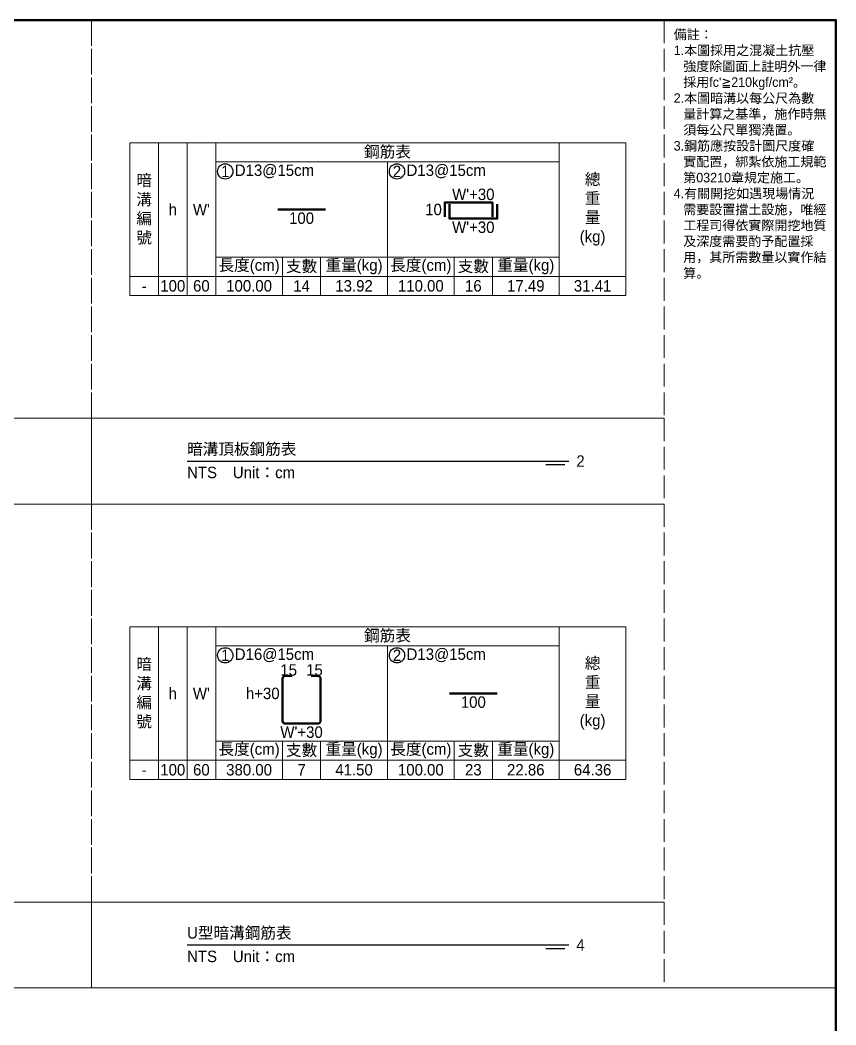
# Model space of a CAD drawing. Extents: x -3420 to 2030, y -3892 to 566.
# Drawn here: x -428 to 0, y -526 to 0 of the extents above; entities that cross this region are included whole.
import ezdxf

# ---------------------------------------------------------------- set-up
doc = ezdxf.new("R2010")
doc.units = 0
doc.header["$MEASUREMENT"] = 0
doc.linetypes.add('ACAD_ISO02W100', pattern=[15, 12, -3])
for name, color, linetype, lineweight in [('一、1.基本-圖框', 7, 'Continuous', 20), ('一、3.基本-變更', 1, 'Continuous', 50), ('二、5.繪圖-鋼筋', 60, 'Continuous', 50)]:
    doc.layers.add(name, color=color, linetype=linetype, lineweight=lineweight)
doc.layers.add('一、4.基本-隱藏', color=9, linetype='ACAD_ISO02W100', lineweight=20, plot=False)
doc.layers.add('三、1.文字-說明文字', color=2, linetype='Continuous')
doc.layers.add('三、3.文字-註解文字', color=2, linetype='Continuous')
doc.styles.add('次圖名(詳圖)', font='MS PGothic.ttf', dxfattribs={"height": 6})
doc.styles.add('註解文字(詳圖)', font='MS PGothic.ttf', dxfattribs={"height": 5})

msp = doc.modelspace()

# ---------------------------------------------------------------- linework, layer by layer
at = {"layer": '一、1.基本-圖框'}
for points in [[(-370, -134.25), (-355, -134.25), (-355, -64.25), (-370, -64.25)], [(-355, -134.25), (-340, -134.25), (-340, -64.25), (-355, -64.25)], [(-340, -134.25), (-325, -134.25), (-325, -64.25), (-340, -64.25)], [(-325, -74.25), (-145, -74.25), (-145, -64.25), (-325, -64.25)], [(-110, -134.25), (-145, -134.25), (-145, -64.25), (-110, -64.25)], [(-325, -74.25), (-235, -74.25), (-235, -124.25), (-325, -124.25)], [(-235, -74.25), (-145, -74.25), (-145, -124.25), (-235, -124.25)], [(-325, -124.25), (-290, -124.25), (-290, -134.25), (-325, -134.25)], [(-290, -124.25), (-270, -124.25), (-270, -134.25), (-290, -134.25)], [(-270, -124.25), (-235, -124.25), (-235, -134.25), (-270, -134.25)], [(-235, -124.25), (-200, -124.25), (-200, -134.25), (-235, -134.25)], [(-200, -124.25), (-180, -124.25), (-180, -134.25), (-200, -134.25)], [(-180, -124.25), (-145, -124.25), (-145, -134.25), (-180, -134.25)], [(-370, -134.25), (-355, -134.25), (-355, -144.25), (-370, -144.25)], [(-355, -134.25), (-340, -134.25), (-340, -144.25), (-355, -144.25)], [(-340, -134.25), (-325, -134.25), (-325, -144.25), (-340, -144.25)], [(-325, -134.25), (-290, -134.25), (-290, -144.25), (-325, -144.25)], [(-290, -134.25), (-270, -134.25), (-270, -144.25), (-290, -144.25)], [(-270, -134.25), (-235, -134.25), (-235, -144.25), (-270, -144.25)], [(-235, -134.25), (-200, -134.25), (-200, -144.25), (-235, -144.25)], [(-200, -134.25), (-180, -134.25), (-180, -144.25), (-200, -144.25)], [(-180, -134.25), (-145, -134.25), (-145, -144.25), (-180, -144.25)], [(-145, -134.25), (-110, -134.25), (-110, -144.25), (-145, -144.25)], [(-370, -387.75), (-355, -387.75), (-355, -317.75), (-370, -317.75)], [(-355, -387.75), (-340, -387.75), (-340, -317.75), (-355, -317.75)], [(-340, -387.75), (-325, -387.75), (-325, -317.75), (-340, -317.75)], [(-325, -327.75), (-145, -327.75), (-145, -317.75), (-325, -317.75)], [(-110, -387.75), (-145, -387.75), (-145, -317.75), (-110, -317.75)], [(-325, -327.75), (-235, -327.75), (-235, -377.75), (-325, -377.75)], [(-235, -327.75), (-145, -327.75), (-145, -377.75), (-235, -377.75)], [(-325, -377.75), (-290, -377.75), (-290, -387.75), (-325, -387.75)], [(-290, -377.75), (-270, -377.75), (-270, -387.75), (-290, -387.75)], [(-270, -377.75), (-235, -377.75), (-235, -387.75), (-270, -387.75)], [(-235, -377.75), (-200, -377.75), (-200, -387.75), (-235, -387.75)], [(-200, -377.75), (-180, -377.75), (-180, -387.75), (-200, -387.75)], [(-180, -377.75), (-145, -377.75), (-145, -387.75), (-180, -387.75)], [(-370, -387.75), (-355, -387.75), (-355, -397.75), (-370, -397.75)], [(-355, -387.75), (-340, -387.75), (-340, -397.75), (-355, -397.75)], [(-340, -387.75), (-325, -387.75), (-325, -397.75), (-340, -397.75)], [(-325, -387.75), (-290, -387.75), (-290, -397.75), (-325, -397.75)], [(-290, -387.75), (-270, -387.75), (-270, -397.75), (-290, -397.75)], [(-270, -387.75), (-235, -387.75), (-235, -397.75), (-270, -397.75)], [(-235, -387.75), (-200, -387.75), (-200, -397.75), (-235, -397.75)], [(-200, -387.75), (-180, -387.75), (-180, -397.75), (-200, -397.75)], [(-180, -387.75), (-145, -387.75), (-145, -397.75), (-180, -397.75)], [(-145, -387.75), (-110, -387.75), (-110, -397.75), (-145, -397.75)]]:
    msp.add_lwpolyline(points, close=True, dxfattribs=at)
at = {"layer": '一、3.基本-變更'}
msp.add_lwpolyline([(-3420, 0), (0, 0), (0, -1164), (-3420, -1164)], close=True, dxfattribs=at)
at = {"layer": '一、4.基本-隱藏'}
for points in [[(-780, 0), (0, 0), (0, -507), (-780, -507)], [(-780, 0), (-390, 0), (-390, -208.5), (-780, -208.5)], [(-390, 0), (-90, 0), (-90, -208.5), (-390, -208.5)], [(-780, -208.5), (-390, -208.5), (-390, -253.5), (-780, -253.5)], [(-390, -208.5), (-90, -208.5), (-90, -253.5), (-390, -253.5)], [(-780, -253.5), (-390, -253.5), (-390, -462), (-780, -462)], [(-390, -253.5), (-90, -253.5), (-90, -462), (-390, -462)], [(-780, -462), (-390, -462), (-390, -507), (-780, -507)], [(-390, -462), (-90, -462), (-90, -507), (-390, -507)]]:
    msp.add_lwpolyline(points, close=True, dxfattribs=at)
msp.add_lwpolyline([(-780, -507), (0, -507)], dxfattribs=at)
at = {"layer": '三、3.文字-註解文字'}
for points in [[(-340, -231), (-140, -231)], [(-142, -233), (-152, -233)], [(-340, -484.5), (-140, -484.5)], [(-142, -486.5), (-152, -486.5)]]:
    msp.add_lwpolyline(points, dxfattribs=at)
for centre in [(-320, -79.25), (-230, -79.25), (-320, -332.75), (-230, -332.75)]:
    msp.add_circle(centre, 4, dxfattribs=at)
at = {"layer": '二、5.繪圖-鋼筋'}
for points in [[(-292.5, -99.25), (-267.5, -99.25)], [(-205, -103), (-205, -95.5), (-180, -95.5), (-180, -103)], [(-202.5, -96.5), (-202.5, -104), (-177.5, -104), (-177.5, -96.5)], [(-202.5, -352.75), (-177.5, -352.75)]]:
    msp.add_lwpolyline(points, dxfattribs=at)
msp.add_lwpolyline([(-285, -343.5), (-288.5, -343.5, 0.4142136), (-290, -345), (-290, -367, 0.4142136), (-288.5, -368.5), (-271.5, -368.5, 0.4142136), (-270, -367), (-270, -345, 0.4142136), (-271.5, -343.5), (-275, -343.5)], format="xyb", dxfattribs=at)

# ---------------------------------------------------------------- texts
at = {"layer": '一、1.基本-圖框', "char_height": 6, "attachment_point": 5, "style": '註解文字(詳圖)'}
for s, width, insert in [('{\\fMS PGothic|b0|i0|c128|p34;鋼筋表}', 94.24964, (-235, -69.25)), ('暗{\\fMS PGothic|b0|i0|c128|p34;溝編號}', 12.98354, (-362.5, -99.25)), ('{\\fMS PGothic|b0|i0|c128|p34;總重量(kg)}', 6, (-127.5, -99.25)), ('{\\fMS PGothic|b0|i0|c128|p34;h}', 12.98354, (-347.5, -99.25)), ("W'", 22.32258, (-332.5, -99.25)), ('{\\fMS PGothic|b0|i0|c128|p34;長度(cm)}', 35.02324, (-307.5, -129.25)), ('{\\fMS PGothic|b0|i0|c128|p34;支數}', 19.27354, (-280, -129.25)), ('{\\fMS PGothic|b0|i0|c128|p34;重量(kg)}', 30.27214, (-252.5, -129.25)), ('{\\fMS PGothic|b0|i0|c128|p34;長度(cm)}', 35.02324, (-217.5, -129.25)), ('{\\fMS PGothic|b0|i0|c128|p34;支數}', 19.27354, (-190, -129.25)), ('{\\fMS PGothic|b0|i0|c128|p34;重量(kg)}', 30.27214, (-162.5, -129.25)), ('{\\fMS PGothic|b0|i0|c128|p34;鋼筋表}', 94.24964, (-235, -322.75)), ('暗{\\fMS PGothic|b0|i0|c128|p34;溝編號}', 12.98354, (-362.5, -352.75)), ('{\\fMS PGothic|b0|i0|c128|p34;總重量(kg)}', 6, (-127.5, -352.75)), ('{\\fMS PGothic|b0|i0|c128|p34;h}', 12.98354, (-347.5, -352.75)), ("W'", 22.32258, (-332.5, -352.75)), ('{\\fMS PGothic|b0|i0|c128|p34;長度(cm)}', 35.02324, (-307.5, -382.75)), ('{\\fMS PGothic|b0|i0|c128|p34;支數}', 19.27354, (-280, -382.75)), ('{\\fMS PGothic|b0|i0|c128|p34;重量(kg)}', 30.27214, (-252.5, -382.75)), ('{\\fMS PGothic|b0|i0|c128|p34;長度(cm)}', 35.02324, (-217.5, -382.75)), ('{\\fMS PGothic|b0|i0|c128|p34;支數}', 19.27354, (-190, -382.75)), ('{\\fMS PGothic|b0|i0|c128|p34;重量(kg)}', 30.27214, (-162.5, -382.75))]:
    msp.add_mtext_dynamic_manual_height_columns(s, width=width, gutter_width=30, heights=[0], dxfattribs=dict(at, insert=insert))
at = {"layer": '三、1.文字-說明文字', "insert": (-85, -5), "char_height": 5, "attachment_point": 1, "style": '註解文字(詳圖)'}
msp.add_mtext_dynamic_manual_height_columns("{\\fMS PGothic|b0|i0|c128|p34;備註：\\P\\pi-5,l5;1.本圖採用之混凝土抗壓強度除圖面上註明外一律採用fc'≧210kgf/cm²。\\P2.本圖暗溝以每公尺為數量計算之基準，施作時無須每公尺單獨澆置。\\P3.鋼筋應按設計圖尺度確實配置，綁紮依施工規範第03210章規定施工。\\P4.有關開挖如遇現場情況需要設置擋土設施，唯經工程司得依實際開挖地質及深度需要酌予配置採用，其所需數量以實作結算。}", width=80, gutter_width=30, heights=[0], dxfattribs=at)
at = {"layer": '三、3.文字-註解文字', "char_height": 6}
for s, width, gutter_width, insert, attachment_point, style in [('1', 8.38231, 30, (-320, -79.25), 5, '註解文字(詳圖)'), ('D13@15cm', 6.06582, 30, (-315, -79.25), 4, '註解文字(詳圖)'), ('2', 8.38231, 30, (-230, -79.25), 5, '註解文字(詳圖)'), ('{\\fMS PGothic|b0|i0|c128|p34;D1}3{\\fMS PGothic|b0|i0|c128|p34;@}1{\\fMS PGothic|b0|i0|c128|p34;5cm}', 6.06582, 30, (-225, -79.25), 4, '註解文字(詳圖)'), ('100', 9.06048, 30, (-347.5, -139.25), 5, '註解文字(詳圖)'), ('6{\\fMS PGothic|b0|i0|c128|p34;0}', 9.06048, 30, (-332.5, -139.25), 5, '註解文字(詳圖)'), ('100.00', 9.06048, 30, (-307.5, -139.25), 5, '註解文字(詳圖)'), ('{\\fMS PGothic|b0|i0|c128|p34;1}4', 9.06048, 30, (-280, -139.25), 5, '註解文字(詳圖)'), ('13.92', 9.06048, 30, (-252.5, -139.25), 5, '註解文字(詳圖)'), ('{\\fMS PGothic|b0|i0|c128|p34;1}1{\\fMS PGothic|b0|i0|c128|p34;0.00}', 9.06048, 30, (-217.5, -139.25), 5, '註解文字(詳圖)'), ('16', 9.06048, 30, (-190, -139.25), 5, '註解文字(詳圖)'), ('17.49', 9.06048, 30, (-162.5, -139.25), 5, '註解文字(詳圖)'), ('31.41', 9.06048, 30, (-127.5, -139.25), 5, '註解文字(詳圖)'), ('-', 9.06048, 30, (-362.5, -139.25), 5, '註解文字(詳圖)'), ('暗{\\fMS PGothic|b0|i0|c128|p34;溝}頂板鋼筋表', 134.12151, 15, (-340, -225), 4, '次圖名(詳圖)'), ('2', 3, 15, (-136, -231), 4, '次圖名(詳圖)'), ('NTS{\\fMS PGothic|b0|i0|c128|p34;^IUnit：cm}', 136.03259, 15, (-340, -237), 4, '次圖名(詳圖)'), ('1', 8.38231, 30, (-320, -332.75), 5, '註解文字(詳圖)'), ('{\\fMS PGothic|b0|i0|c128|p34;D1}6{\\fMS PGothic|b0|i0|c128|p34;@15cm}', 6.06582, 30, (-315, -332.75), 4, '註解文字(詳圖)'), ('2', 8.38231, 30, (-230, -332.75), 5, '註解文字(詳圖)'), ('{\\fMS PGothic|b0|i0|c128|p34;D1}3{\\fMS PGothic|b0|i0|c128|p34;@}1{\\fMS PGothic|b0|i0|c128|p34;5cm}', 6.06582, 30, (-225, -332.75), 4, '註解文字(詳圖)'), ('-', 9.06048, 30, (-362.5, -392.75), 5, '註解文字(詳圖)'), ('100', 9.06048, 30, (-347.5, -392.75), 5, '註解文字(詳圖)'), ('6{\\fMS PGothic|b0|i0|c128|p34;0}', 9.06048, 30, (-332.5, -392.75), 5, '註解文字(詳圖)'), ('{\\fMS PGothic|b0|i0|c128|p34;3}8{\\fMS PGothic|b0|i0|c128|p34;0.00}', 9.06048, 30, (-307.5, -392.75), 5, '註解文字(詳圖)'), ('7', 9.06048, 30, (-280, -392.75), 5, '註解文字(詳圖)'), ('41.50', 9.06048, 30, (-252.5, -392.75), 5, '註解文字(詳圖)'), ('{\\fMS PGothic|b0|i0|c128|p34;100}.00', 9.06048, 30, (-217.5, -392.75), 5, '註解文字(詳圖)'), ('23', 9.06048, 30, (-190, -392.75), 5, '註解文字(詳圖)'), ('22.86', 9.06048, 30, (-162.5, -392.75), 5, '註解文字(詳圖)'), ('64.36', 9.06048, 30, (-127.5, -392.75), 5, '註解文字(詳圖)'), ('U型暗溝鋼筋表', 134.12151, 15, (-340, -478.5), 4, '次圖名(詳圖)'), ('4', 3, 15, (-136, -484.5), 4, '次圖名(詳圖)'), ('NTS{\\fMS PGothic|b0|i0|c128|p34;^IUnit：cm}', 136.03259, 15, (-340, -490.5), 4, '次圖名(詳圖)')]:
    msp.add_mtext_dynamic_manual_height_columns(s, width=width, gutter_width=gutter_width, heights=[0], dxfattribs=dict(at, insert=insert, attachment_point=attachment_point, style=style))
at = {"layer": '二、5.繪圖-鋼筋', "char_height": 6, "style": '註解文字(詳圖)'}
for s, width, insert, attachment_point in [("{\\fMS PGothic|b0|i0|c128|p34;W'}+3{\\fMS PGothic|b0|i0|c128|p34;0}", 3.56631, (-190, -88.277), 2), ('{\\fMS PGothic|b0|i0|c128|p34;10}', 8.87231, (-206.5, -99.25), 6), ('100', 3.56631, (-280, -100.75), 2), ("{\\fMS PGothic|b0|i0|c128|p34;W'}+3{\\fMS PGothic|b0|i0|c128|p34;0}", 3.56631, (-190, -105.5), 2), ('15', 8.87231, (-286.75, -343.5), 8), ('15', 8.87231, (-273.25, -343.5), 8), ('{\\fMS PGothic|b0|i0|c128|p34;h+}3{\\fMS PGothic|b0|i0|c128|p34;0}', 8.87231, (-291.5, -352.75), 6), ('100', 3.56631, (-190, -354.25), 2), ("{\\fMS PGothic|b0|i0|c128|p34;W'+}3{\\fMS PGothic|b0|i0|c128|p34;0}", 3.56631, (-280, -370), 2)]:
    msp.add_mtext_dynamic_manual_height_columns(s, width=width, gutter_width=30, heights=[0], dxfattribs=dict(at, insert=insert, attachment_point=attachment_point))

doc.saveas('drawing.dxf')
